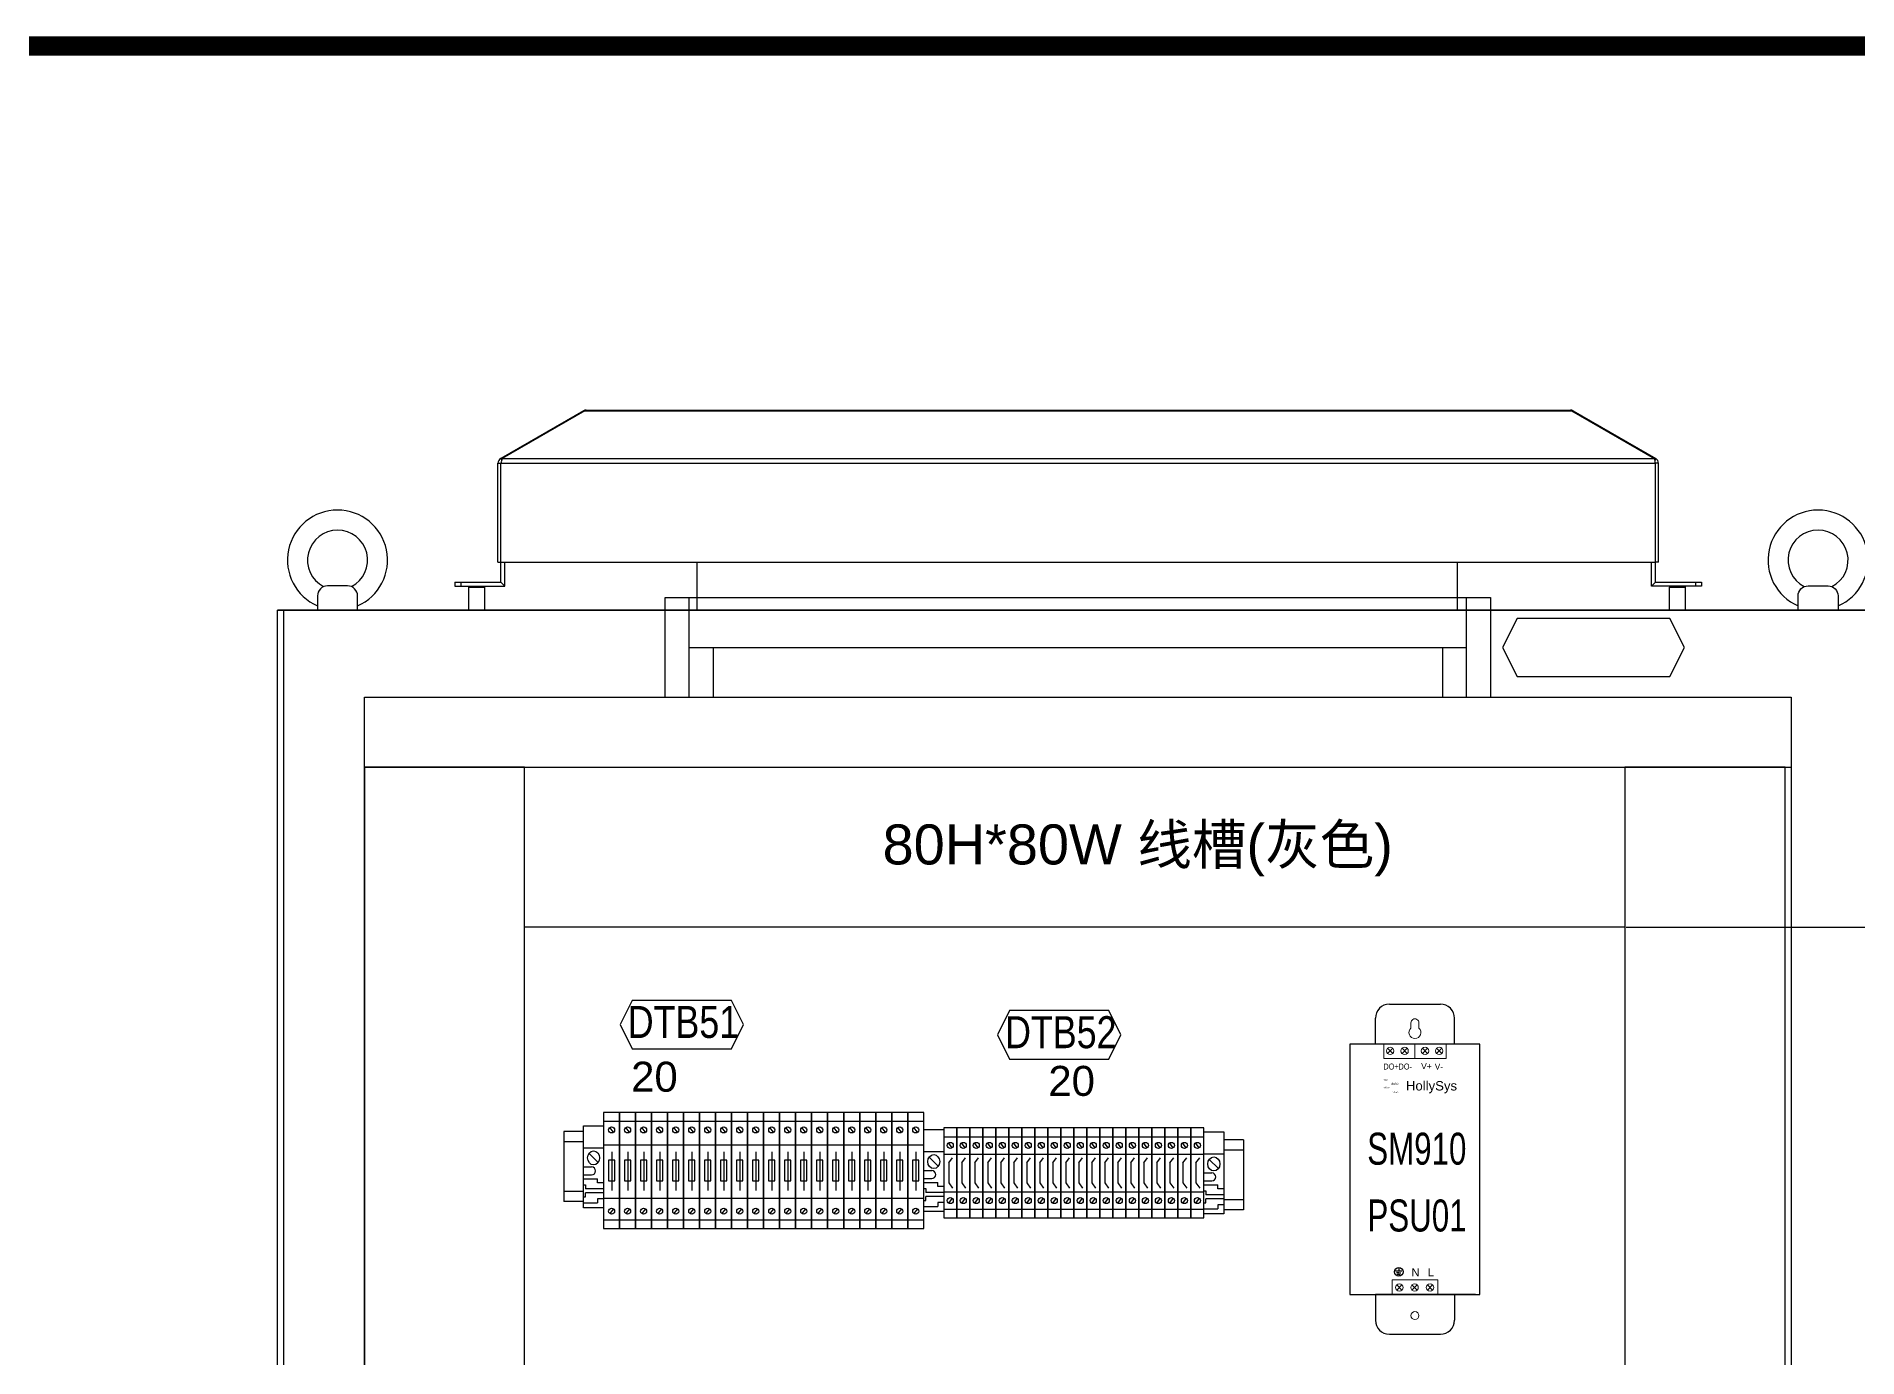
# Model space of a CAD drawing. Extents: x 81437 to 204847, y -54769 to -29444.
# Drawn here: x 92763 to 93673, y -43359 to -42699 of the extents above; entities that cross this region are included whole.
import ezdxf
from ezdxf.enums import TextEntityAlignment as Align
from ezdxf.lldxf.tags import DXFTag

# ---------------------------------------------------------------- set-up
doc = ezdxf.new("R2010")
doc.units = 0
doc.header["$LTSCALE"] = 100
doc.header["$MEASUREMENT"] = 0
for name, color, linetype in [('PANEL', 7, 'Continuous'), ('t', 1, 'Continuous'), ('标准图框及表格', 7, 'Continuous')]:
    doc.layers.add(name, color=color, linetype=linetype)
doc.styles.add('HZ', font='arial.ttf', dxfattribs={"width": 0.7})
doc.styles.get("Standard").update_dxf_attribs({"font": ''})
doc.styles.add('微软雅黑', font='')
doc.styles.get('Standard').set_extended_font_data('SimSun')
doc.styles.get('微软雅黑').set_extended_font_data('Microsoft YaHei')
tags = doc.linetypes.add('HIDDEN', pattern=[0.375, 0.25, -0.125]).pattern_tags.tags
tags[6:7] = [DXFTag(74, 4), DXFTag(75, 0), DXFTag(340, '0'), DXFTag(46, 1.0), DXFTag(50, 0.0), DXFTag(44, 0.0), DXFTag(45, 0.0)]
tags[4:5] = [DXFTag(74, 4), DXFTag(75, 0), DXFTag(340, '0'), DXFTag(46, 1.0), DXFTag(50, 0.0), DXFTag(44, 0.0), DXFTag(45, 0.0)]
tags = doc.linetypes.add('HIDDEN2', pattern=[0.1875, 0.125, -0.0625]).pattern_tags.tags
tags[6:7] = [DXFTag(74, 4), DXFTag(75, 0), DXFTag(340, '0'), DXFTag(46, 1.0), DXFTag(50, 0.0), DXFTag(44, 0.0), DXFTag(45, 0.0)]
tags[4:5] = [DXFTag(74, 4), DXFTag(75, 0), DXFTag(340, '0'), DXFTag(46, 1.0), DXFTag(50, 0.0), DXFTag(44, 0.0), DXFTag(45, 0.0)]
doc.dimstyles.new('ISO-25', dxfattribs={"dimtxt": 35, "dimasz": 35, "dimexe": 1.25, "dimexo": 0.625, "dimtad": 1, "dimtoh": 1, "dimdec": 0, "dimtxsty": 'Standard', "dimcen": 2.5, "dimadec": 0, "dimazin": 0, "dimtfac": 1, "dimtdec": 0, "dimtmove": 0, "dimatfit": 3, "dimfxl": 1, "dimarcsym": 0})

# ---------------------------------------------------------------- blocks, each defined once
blk = doc.blocks.new('风帽正面')
at = {"linetype": 'Continuous'}
for p, q in [((60582.92, -62124.93), (60541.59, -62148.79)), ((60583.67, -62124.93), (60542.34, -62148.79)), ((60582.92, -62124.93), (60583.11, -62125.25)), ((60583.67, -62124.93), (61076.82, -62124.93)), ((60584.27, -62124.57), (61076.22, -62124.57)), ((61076.82, -62124.93), (61118.14, -62148.79)), ((61077.57, -62124.93), (61077.38, -62125.25)), ((61077.57, -62124.93), (61118.89, -62148.79)), ((60540.24, -62200.57), (60540.24, -62151.13)), ((60540.24, -62151.13), (60541.74, -62151.13)), ((60541.59, -62148.79), (60542.08, -62149.64)), ((60541.74, -62200.57), (60541.74, -62151.13)), ((60541.74, -62151.13), (61118.74, -62151.13)), ((60542.34, -62148.79), (61118.14, -62148.79)), ((61118.89, -62148.79), (61118.4, -62149.64)), ((61118.74, -62200.57), (61118.74, -62151.13)), ((61120.24, -62151.13), (61118.74, -62151.13)), ((61120.24, -62200.57), (61120.24, -62151.13)), ((60540.24, -62200.57), (60541.74, -62200.57)), ((60541.74, -62210.57), (60541.74, -62200.57)), ((60541.74, -62200.57), (61118.74, -62200.57)), ((60543.74, -62212.57), (60543.74, -62200.57)), ((60639.74, -62224.57), (60639.74, -62200.57)), ((61019.74, -62224.57), (61019.74, -62200.57)), ((61116.74, -62212.57), (61116.74, -62200.57)), ((61118.74, -62210.57), (61118.74, -62200.57)), ((61120.24, -62200.57), (61118.74, -62200.57)), ((60518.74, -62210.57), (60518.74, -62212.57)), ((60518.74, -62210.57), (60541.74, -62210.57)), ((60518.74, -62212.57), (60543.74, -62212.57)), ((60521.74, -62210.57), (60521.74, -62212.57)), ((60526.24, -62212.57), (60525.74, -62213.07)), ((60525.74, -62224.57), (60525.74, -62213.07)), ((60525.74, -62213.07), (60533.74, -62213.07)), ((60533.74, -62213.07), (60533.24, -62212.57)), ((60533.74, -62224.57), (60533.74, -62213.07)), ((60543.74, -62212.57), (60541.74, -62210.57)), ((61116.74, -62212.57), (61118.74, -62210.57)), ((61141.74, -62212.57), (61116.74, -62212.57)), ((61118.74, -62210.57), (61141.74, -62210.57)), ((61126.24, -62212.57), (61125.74, -62213.07)), ((61125.74, -62224.57), (61125.74, -62213.07)), ((61125.74, -62213.07), (61133.74, -62213.07)), ((61133.74, -62213.07), (61133.24, -62212.57)), ((61133.74, -62224.57), (61133.74, -62213.07)), ((61138.74, -62210.57), (61138.74, -62212.57)), ((61141.74, -62210.57), (61141.74, -62212.57))]:
    blk.add_line(p, q, dxfattribs=at)
for centre, radius, start, end in [((60584.27, -62127.27), 2.7, 90, 120), ((61076.22, -62127.27), 2.7, 60, 90), ((60542.94, -62151.13), 2.7, 120, 180), ((60693.62, -62183.27), 155.24, 167.87377, 168.04859), ((60588.07, -62160.59), 47.28, 167.31181, 167.88285), ((61072.42, -62160.59), 47.28, 12.11715, 12.68819), ((60966.87, -62183.27), 155.24, 11.95141, 12.12623), ((61117.54, -62151.13), 2.7, 0, 60)]:
    blk.add_arc(centre, radius, start, end, dxfattribs=at)
for points, start_tangent, end_tangent in [([(60583.67, -62124.93), (60583.77, -62124.82), (60584.07, -62124.61)], (0.647129, 0.762381), (0.925529, 0.378677)), ([(60584.07, -62124.61), (60584.27, -62124.57)], (0.925529, 0.378677), (1, 0)), ([(61076.42, -62124.61), (61076.22, -62124.57)], (-0.925529, 0.378677), (-1, 0)), ([(61076.82, -62124.93), (61076.72, -62124.82), (61076.42, -62124.61)], (-0.647129, 0.762381), (-0.925529, 0.378677)), ([(60542.14, -62149.39), (60542.09, -62149.58), (60541.94, -62150.2)], (-0.266985, -0.963701), (-0.2203, -0.975432)), ([(60542.34, -62148.79), (60542.29, -62148.92), (60542.14, -62149.39)], (-0.390683, -0.920525), (-0.266985, -0.963701)), ([(61118.14, -62148.79), (61118.19, -62148.92), (61118.34, -62149.39)], (0.390683, -0.920525), (0.266985, -0.963701)), ([(61118.34, -62149.39), (61118.39, -62149.58), (61118.54, -62150.2)], (0.266985, -0.963701), (0.2203, -0.975432))]:
    blk.add_spline(points, degree=3, dxfattribs=dict(at, start_tangent=start_tangent, end_tangent=end_tangent))
blk = doc.blocks.new('LAMP')
at = {"layer": 'PANEL', "color": 9}
for p, q in [((-206.22, 0), (206.22, 0)), ((-206.22, -50), (-206.22, 0)), ((-194.22, -50), (-194.22, 0)), ((194.22, -50), (194.22, 0)), ((206.22, 0), (206.22, -50)), ((-194.22, -25), (194.22, -25)), ((-182.22, -25), (-182.22, -50)), ((182.22, -25), (182.22, -50)), ((206.22, -50), (-206.22, -50))]:
    blk.add_line(p, q, dxfattribs=at)
blk = doc.blocks.new('*D226')
at = {"color": 0, "lineweight": -2, "transparency": 16777216}
for p, q in [((93557.74, -43144.07), (93728.96, -43144.07)), ((93727.71, -43179.07), (93727.71, -43389.09)), ((93557.74, -43424.09), (93728.96, -43424.09))]:
    blk.add_line(p, q, dxfattribs=at)
at = {"color": 0, "transparency": 16777216}
for points in [[(93721.88, -43179.07), (93733.54, -43179.07), (93727.71, -43144.07)], [(93721.88, -43389.09), (93733.54, -43389.09), (93727.71, -43424.09)]]:
    blk.add_solid(points, dxfattribs=at)
at = {"layer": 'Defpoints', "color": 0, "transparency": 16777216}
for p in [(93557.11, -43144.07, -63738.88), (93557.11, -43424.09), (93727.71, -43424.09)]:
    blk.add_point(p, dxfattribs=at)
at = {"color": 0, "transparency": 16777216, "insert": (93709.58, -43284.08), "char_height": 35, "attachment_point": 5, "rotation": 90}
blk.add_mtext('280', dxfattribs=at)
blk = doc.blocks.new('SM910电源新')
at = {"color": 142}
for p, q in [((12.75, 125.2), (12.75, 138.1)), ((19.75, 145.1), (45.25, 145.1)), ((52.25, 125.2), (52.25, 138.1)), ((0, 125.2), (0, 0)), ((65, 125.2), (0, 125.2)), ((62.75, 125.2), (12.75, 125.2)), ((62.75, 125.2), (52.25, 125.2)), ((65, 0), (65, 125.2)), ((0, 0), (65, 0)), ((12.75, 0), (12.75, -12.9)), ((52.25, 0), (52.25, -12.9)), ((19.75, -19.9), (45.25, -19.9))]:
    blk.add_line(p, q, dxfattribs=at)
at = {"color": 142, "lineweight": 0}
for p, q in [((30.5, 135.8), (30.5, 133.18)), ((34.5, 135.8), (34.5, 133.18))]:
    blk.add_line(p, q, dxfattribs=at)
at = {"lineweight": 0}
for p, q in [((16.87, 117.89), (16.87, 125.2)), ((18.8, 123.07), (21.41, 120.46)), ((21.41, 123.07), (18.8, 120.46)), ((26.04, 123.07), (28.65, 120.46)), ((28.65, 123.07), (26.04, 120.46)), ((32.5, 117.89), (32.5, 125.2)), ((36.22, 123.07), (38.83, 120.46)), ((38.83, 123.07), (36.22, 120.46)), ((43.35, 123.07), (45.96, 120.46)), ((45.96, 123.07), (43.35, 120.46)), ((48.13, 125.2), (48.13, 117.89)), ((48.13, 117.89), (16.87, 117.89)), ((21.12, 0), (21.12, 7.26)), ((21.12, 7.26), (43.93, 7.26)), ((23.39, 2.13), (26, 4.74)), ((26, 2.13), (23.39, 4.74)), ((31.03, 2.13), (33.65, 4.74)), ((33.65, 2.13), (31.03, 4.74)), ((38.73, 2.13), (41.34, 4.74)), ((41.34, 2.13), (38.73, 4.74)), ((43.93, 7.26), (43.93, 0))]:
    blk.add_line(p, q, dxfattribs=at)
for p, q in [((24.4, 11.69), (22.86, 11.69)), ((24.4, 10.84), (23.3, 10.84)), ((24.4, 9.98), (23.63, 9.98)), ((24.4, 13.29), (24.4, 11.69)), ((25.95, 11.69), (24.4, 11.69)), ((24.4, 10.84), (25.51, 10.84)), ((24.4, 9.98), (25.18, 9.98)), ((62.75, 0), (12.75, 0)), ((62.75, 0), (52.25, 0))]:
    blk.add_line(p, q)
at = {"color": 142}
for centre, major_axis, start_param, end_param in [((19.75, 138.1), (4.95, 4.95), 0.785398, 2.356194), ((45.25, 138.1), (-4.95, 4.95), 3.926991, 5.497787), ((19.75, -12.9), (-4.95, 4.95), 0.785398, 2.356194), ((45.25, -12.9), (4.95, 4.95), 3.926991, 5.497787)]:
    blk.add_ellipse(centre, major_axis=major_axis, ratio=1, start_param=start_param, end_param=end_param, dxfattribs=at)
at = {"color": 142, "lineweight": 0}
for centre, major_axis, start_param, end_param in [((32.5, 135.8), (1.41, 1.41), 5.497787, 8.63938), ((32.5, 130.94), (2.12, 2.12), 1.515126, 6.338856)]:
    blk.add_ellipse(centre, major_axis=major_axis, ratio=1, start_param=start_param, end_param=end_param, dxfattribs=at)
at = {"lineweight": 0, "extrusion": (0, 0, -1)}
for centre in [(20.1, 121.76), (27.34, 121.76), (37.53, 121.76), (44.65, 121.76)]:
    blk.add_ellipse(centre, major_axis=(-1.31, -1.31), ratio=1, start_param=3.926991, end_param=10.210176, dxfattribs=at)
blk.add_ellipse((24.4, 11.29), major_axis=(1.53, 1.53), ratio=1, start_param=5.497787, end_param=11.780972)
at = {"lineweight": 0}
for centre, major_axis in [((24.69, 3.44), (-1.31, 1.31)), ((32.34, 3.44), (-1.31, 1.31)), ((40.04, 3.44), (-1.31, 1.31)), ((32.5, -10.6), (-1.41, 1.41))]:
    blk.add_ellipse(centre, major_axis=major_axis, ratio=1, start_param=3.926991, end_param=10.210176, dxfattribs=at)
at = {"color": 7, "style": 'HZ', "width": 0.7}
for s, p in [('DO+', (16.72, 112.44)), ('DO-', (24.29, 112.44))]:
    blk.add_text(s, height=3, dxfattribs=at).set_placement(p)
at = {"color": 7, "style": 'HZ'}
for s, height, p in [('V+', 3, (35.61, 112.63)), ('V-', 3, (42.39, 112.44)), ('HollySys', 4.704, (28, 101.96)), ('N', 4, (30.75, 9.05)), ('L', 4, (38.93, 9.05))]:
    blk.add_text(s, height=height, dxfattribs=at).set_placement(p)
at = {"ltscale": 0.1, "style": 'HZ', "width": 0.7}
for tag, p in [('模块型号', (33.44, 64.86)), ('位号', (33.53, 31.45))]:
    blk.add_attdef(tag, text='', height=16, dxfattribs=at).set_placement(p, align=Align.CENTER)
at = {"layer": '标准图框及表格', "color": 5, "style": 'HZ'}
for s, p in [('pgqh', (16.58, 106.97)), ('hollilas', (16.61, 102.99))]:
    blk.add_text(s, height=0.788, dxfattribs=at).set_placement(p)
at = {"layer": '标准图框及表格', "color": 3, "style": 'HZ'}
for s, height, p in [('auto', 1.313, (20.67, 104.78)), ('hollysys', 0.656, (20.92, 100.91))]:
    blk.add_text(s, height=height, dxfattribs=at).set_placement(p)
blk = doc.blocks.new('M_堵头')
at = {"color": 53}
for p, q in [((0, -41), (0, 0)), ((0, 0), (10, 0)), ((10, 0), (10, -41)), ((0, -11), (10, -11)), ((7.28, -18.33), (2.72, -13.78)), ((0, -20.55), (4, -20.55)), ((0, -24.55), (4, -24.55)), ((0, -26.55), (7, -26.55)), ((7, -28.55), (7, -26.55)), ((0, -29.55), (1, -29.55)), ((0, -35.55), (1, -35.55)), ((1, -29.55), (1, -31.55)), ((10, -31.55), (1, -31.55)), ((10, -33.55), (1, -33.55)), ((1, -35.55), (1, -33.55)), ((10, -28.55), (7, -28.55)), ((0, -38.55), (7, -38.55)), ((10, -41), (0, -41)), ((10, -36.55), (7, -36.55)), ((7, -36.55), (7, -38.55))]:
    blk.add_line(p, q, dxfattribs=at)
blk.add_arc((4, -22.55), 2, 270, 90, dxfattribs=at)
blk.add_ellipse((5, -16.05), major_axis=(0, -3.5), ratio=0.857143, start_param=4.712389, end_param=10.995574, dxfattribs=at)
blk = doc.blocks.new('Z$W@#31031')
at = {"color": 53}
for p, q in [((0, 45), (0, 0)), ((6.5, 45), (0, 45)), ((0, 40.63), (6.5, 40.63)), ((6.5, 0), (6.5, 45)), ((0, 31.89), (6.5, 31.89)), ((2.6, 27.5), (4.44, 30.12)), ((2.6, 27.61), (2.6, 17.39)), ((0, 13.11), (6.5, 13.11)), ((2.6, 17.5), (4.44, 14.88)), ((0, 4.37), (6.5, 4.37)), ((0, 0), (6.5, 0))]:
    blk.add_line(p, q, dxfattribs=at)
at = {"color": 53, "linetype": 'HIDDEN2'}
for p, q in [((4.15, 35.13), (2.35, 37.54)), ((4.15, 9.87), (2.35, 7.46))]:
    blk.add_line(p, q, dxfattribs=at)
at = {"color": 53}
for centre in [(3.28, 36.32), (3.28, 8.68)]:
    blk.add_circle(centre, 1.5, dxfattribs=at)
blk = doc.blocks.new('Z$W@#5084')
at = {"color": 53}
for p, q in [((0, 58), (0, 0)), ((8, 58), (0, 58)), ((8, 0), (8, 58)), ((0, 53.63), (8, 53.63)), ((0, 41.89), (8, 41.89)), ((4.04, 38.43), (4.04, 19.1)), ((2.45, 34.11), (2.45, 23.89)), ((5.63, 34.11), (2.45, 34.11)), ((5.63, 23.89), (5.63, 34.11)), ((2.45, 23.89), (5.63, 23.89)), ((0, 15.11), (8, 15.11)), ((0, 4.37), (8, 4.37)), ((0, 0), (8, 0))]:
    blk.add_line(p, q, dxfattribs=at)
at = {"color": 53, "linetype": 'HIDDEN2'}
for p, q in [((4.9, 48.13), (3.1, 50.54)), ((4.9, 9.87), (3.1, 7.46))]:
    blk.add_line(p, q, dxfattribs=at)
at = {"color": 53}
for centre in [(4.03, 49.32), (4.03, 8.68)]:
    blk.add_circle(centre, 1.5, dxfattribs=at)
blk = doc.blocks.new('图框')
at = {"layer": 't', "color": 7, "const_width": 9.62}
blk.add_lwpolyline([(4109.48, -3210.44), (4109.48, -58.86), (-6.16, -58.86), (-6.16, -3210.44)], close=True, dxfattribs=at)
at = {"color": 7, "style": '微软雅黑', "flags": 8}
for tag, p, height in [('DWG.NAME:', (1375.47, -2969.24), 25), ('DWG.NO.:', (3122.02, -3089.26), 24), ('图纸编号', (3309.2, -3111.27), 24), ('FILENO.:', (3122.51, -3164.97), 24), ('文档号', (3311.56, -3182.99), 24)]:
    blk.add_attdef(tag, p, '', height=height, dxfattribs=at)
at = {"color": 7, "style": '微软雅黑', "width": 0.8, "flags": 8}
for tag, p, height in [('PROJECTNAME:', (3119.32, -2971.67), 24), ('PROJECT_NAME', (3324.74, -2969.19), 25)]:
    blk.add_attdef(tag, p, '', height=height, dxfattribs=at)
at = {"color": 7, "style": '微软雅黑', "flags": 8}
for tag, p in [('图纸名称:', (1371.65, -3024.79)), ('项目名称', (3272.9, -3045.63))]:
    blk.add_attdef(tag, text='', height=25, dxfattribs=at).set_placement(p, align=Align.BOTTOM_LEFT)
for tag, height, width, p in [('RENLIU', 24, 0.7, (692.03, -3009.24)), ('SHUFENWANG', 24, 0.7, (879.63, -3009.24)), ('FANGHOU', 24, 0.7, (1063.57, -3009.24)), ('DANDANLI', 24, 0.7, (1243.85, -3009.24)), ('#10STATIONONTROLCABINETCOVER', 30, 0.6, (1771.74, -3076.04)), ('HANGZHOUHOLLYSYSAUTOMATIONCO.,LTD.', 24, 0.7, (2763.92, -3104.58))]:
    blk.add_attdef(tag, text='', height=height, dxfattribs=dict(at, width=width)).set_placement(p, align=Align.MIDDLE)
for tag, height, p in [('设计时间', 23, (207.7, -3033.74)), ('刘仁', 23, (692.03, -3061.05)), ('王姝芬', 23, (879.63, -3061.05)), ('侯方', 23, (1063.57, -3061.05)), ('李丹丹', 23, (1243.85, -3061.05)), ('PAGEXOFX', 24, (3947.55, -3097.94)), ('REV.', 24, (53.22, -3121.91)), ('DATE', 24, (202.74, -3121.91)), ('DESCRIPTION', 24, (445.56, -3121.91)), ('PREPARED', 24, (692.03, -3121.91)), ('CHECKED', 24, (879.63, -3121.91)), ('SIGNED', 24, (1063.57, -3121.91)), ('APPROVED', 24, (1243.85, -3121.91)), ('图纸名称', 30, (1771.74, -3153.56)), ('第几页共几页', 24, (3947.55, -3172.94))]:
    blk.add_attdef(tag, text='', height=height, dxfattribs=at).set_placement(p, align=Align.MIDDLE)
at = {"color": 7, "flags": 8}
blk.add_attdef('A', text='', height=23, dxfattribs=at).set_placement((53.74, -3033.74), align=Align.MIDDLE)

msp = doc.modelspace()

# ---------------------------------------------------------------- linework, layer by layer
at = {"color": 7}
for p, q in [((92883.61, -45095.57), (92883.61, -42985.57)), ((92883.61, -42985.57), (93683.61, -42985.57)), ((92883.61, -45095.57), (92883.61, -42985.57)), ((92927.11, -44942.07), (92927.11, -43029.07)), ((93640.11, -43029.07), (93640.11, -43107.07)), ((93640.11, -43029.07), (93640.11, -43107.07)), ((93640.11, -43029.07), (93640.11, -43107.07)), ((93640.11, -43107.07), (93640.11, -44942.07)), ((92927.11, -43109.57), (92927.11, -44909.88))]:
    msp.add_line(p, q, dxfattribs=at)
at = {"color": 7, "linetype": 'HIDDEN'}
msp.add_line((92886.81, -44985.57), (92886.81, -42985.57), dxfattribs=at)
msp.add_line((92886.81, -44985.57), (92886.81, -42985.57), dxfattribs=at)
msp.add_line((92927.11, -43064.07), (93640.11, -43064.07))
msp.add_line((92927.11, -43064.07), (93640.11, -43064.07))
msp.add_line((92927.11, -43064.07), (93640.11, -43064.07))
at = {"color": 6}
for p, q in [((93036.59, -43246.38), (93026.7, -43246.38)), ((93026.7, -43246.38), (93026.7, -43281.38)), ((93026.7, -43251.38), (93036.59, -43251.38)), ((93366.48, -43250.43), (93356.59, -43250.43)), ((93366.48, -43250.43), (93366.48, -43285.43)), ((93356.59, -43255.43), (93366.48, -43255.43)), ((93036.59, -43276.38), (93026.7, -43276.38)), ((93036.59, -43281.38), (93026.7, -43281.38)), ((93366.48, -43280.43), (93356.59, -43280.43)), ((93366.48, -43285.43), (93356.59, -43285.43))]:
    msp.add_line(p, q, dxfattribs=at)
at = {"color": 7}
for points in [[(92923.61, -42985.57), (92923.61, -42978.49, 0.414214), (92918.61, -42973.49), (92908.61, -42973.49, 0.414214), (92903.61, -42978.49), (92903.61, -42985.57)], [(93643.61, -42985.57), (93643.61, -42978.49, -0.414214), (93648.61, -42973.49), (93658.61, -42973.49, -0.414214), (93663.61, -42978.49), (93663.61, -42985.57)]]:
    msp.add_lwpolyline(points, format="xyb", dxfattribs=at)
at = {"color": 3}
for points in [[(93579.59, -42989.74), (93503.14, -42989.74), (93495.88, -43004.26), (93503.14, -43018.77), (93579.59, -43018.77), (93586.85, -43004.26), (93579.59, -42989.74)], [(93110.53, -43180.78), (93060.92, -43180.78), (93054.87, -43192.88), (93060.92, -43204.97), (93110.53, -43204.97), (93116.58, -43192.88), (93110.53, -43180.78)], [(93299.14, -43185.9), (93249.52, -43185.9), (93243.47, -43197.99), (93249.52, -43210.09), (93299.14, -43210.09), (93305.18, -43197.99), (93299.14, -43185.9)]]:
    msp.add_lwpolyline(points, dxfattribs=at)
at = {"color": 7}
msp.add_lwpolyline([(92927.11, -43029.07), (93640.11, -43029.07)], dxfattribs=at)
for points in [[(92927.11, -44864.57), (93007.11, -44864.57), (93007.11, -43064.07), (92927.11, -43064.07)], [(93007.11, -43064.07), (93557.11, -43064.07), (93557.11, -43144.07), (93007.11, -43144.07)], [(93557.11, -44864.57), (93637.11, -44864.57), (93637.11, -43064.07), (93557.11, -43064.07)]]:
    msp.add_lwpolyline(points, close=True)
for centre, radius, start, end in [((92913.61, -42960.57), 25, 293.57818, 246.42182), ((93653.61, -42960.57), 25, 293.57818, 246.42182), ((92913.61, -42960.57), 15, 297.52914, 242.47086), ((93653.61, -42960.57), 15, 297.52914, 242.47086)]:
    msp.add_arc(centre, radius, start, end, dxfattribs=at)
at = {"layer": 'PANEL'}
msp.add_line((93683.61, -42985.57), (92883.61, -42985.57), dxfattribs=at)

# ---------------------------------------------------------------- block references
at = {"color": 1}
msp.add_blockref('图框', (91393.8, -42644.65), dxfattribs=at)
at = {"lineweight": 20}
msp.add_blockref('风帽正面', (32453.57, 19239), dxfattribs=at)
at = {"color": 7}
for name, p in [('LAMP', (93283.61, -42979.37)), ('Z$W@#5084', (93046.59, -43294.85)), ('Z$W@#5084', (93054.59, -43294.85)), ('Z$W@#5084', (93062.59, -43294.85)), ('Z$W@#5084', (93070.59, -43294.85)), ('Z$W@#5084', (93078.59, -43294.85)), ('Z$W@#5084', (93086.59, -43294.85)), ('Z$W@#5084', (93094.59, -43294.85)), ('Z$W@#5084', (93102.59, -43294.85)), ('Z$W@#5084', (93110.59, -43294.85)), ('Z$W@#5084', (93118.59, -43294.85)), ('Z$W@#5084', (93126.59, -43294.85)), ('Z$W@#5084', (93134.59, -43294.85)), ('Z$W@#5084', (93142.59, -43294.85)), ('Z$W@#5084', (93150.59, -43294.85)), ('Z$W@#5084', (93158.59, -43294.85)), ('Z$W@#5084', (93166.59, -43294.85)), ('Z$W@#5084', (93174.59, -43294.85)), ('Z$W@#5084', (93182.59, -43294.85)), ('Z$W@#5084', (93190.59, -43294.85)), ('Z$W@#5084', (93198.59, -43294.85)), ('Z$W@#31031', (93216.59, -43289.57)), ('Z$W@#31031', (93223.09, -43289.57)), ('Z$W@#31031', (93229.59, -43289.57)), ('Z$W@#31031', (93236.09, -43289.57)), ('Z$W@#31031', (93242.59, -43289.57)), ('Z$W@#31031', (93249.09, -43289.57)), ('Z$W@#31031', (93255.59, -43289.57)), ('Z$W@#31031', (93262.09, -43289.57)), ('Z$W@#31031', (93268.59, -43289.57)), ('Z$W@#31031', (93275.09, -43289.57)), ('Z$W@#31031', (93281.59, -43289.57)), ('Z$W@#31031', (93288.09, -43289.57)), ('Z$W@#31031', (93294.59, -43289.57)), ('Z$W@#31031', (93301.09, -43289.57)), ('Z$W@#31031', (93307.59, -43289.57)), ('Z$W@#31031', (93314.09, -43289.57)), ('Z$W@#31031', (93320.59, -43289.57)), ('Z$W@#31031', (93327.09, -43289.57)), ('Z$W@#31031', (93333.59, -43289.57)), ('Z$W@#31031', (93340.09, -43289.57))]:
    msp.add_blockref(name, p, dxfattribs=at)
at = {"lineweight": -2}
msp.add_blockref('SM910电源新', (93419.62, -43327.78), dxfattribs=at).add_auto_attribs({'位号': 'PSU01', '模块型号': 'SM910'})
for p in [(93036.59, -43243.49), (93206.59, -43245.35), (93346.59, -43246.52)]:
    msp.add_blockref('M_堵头', p)

# ---------------------------------------------------------------- texts
at = {"lineweight": 0, "style": 'HZ'}
msp.add_text('80H*80W 线槽(灰色)', height=20, dxfattribs=at).set_placement((93186.03, -43112.78))
at = {"style": 'HZ', "width": 0.8}
for s, p in [('DTB51', (93058.69, -43199.55)), ('DTB52', (93247.29, -43204.67))]:
    msp.add_text(s, height=16, dxfattribs=at).set_placement(p)
at = {"color": 0, "style": 'HZ'}
for p in [(93060.35, -43226.43, 63738.88), (93268.89, -43228.52, 63738.88)]:
    msp.add_text('20', height=15, dxfattribs=at).set_placement(p)

# ---------------------------------------------------------------- dimensions: what is measured, and where the dimension line sits
at = {"color": 3}
dim = msp.add_linear_dim(base=(93727.71, -43424.09, 63738.88), p1=(93557.11, -43144.07), p2=(93557.11, -43424.09, 63738.88), angle=90, dimstyle='ISO-25', dxfattribs=at)
dim.commit()
dim.dimension.update_dxf_attribs({"geometry": '*D226', "text_midpoint": (93709.58, -43284.08, 63738.88)})

doc.saveas('drawing.dxf')
